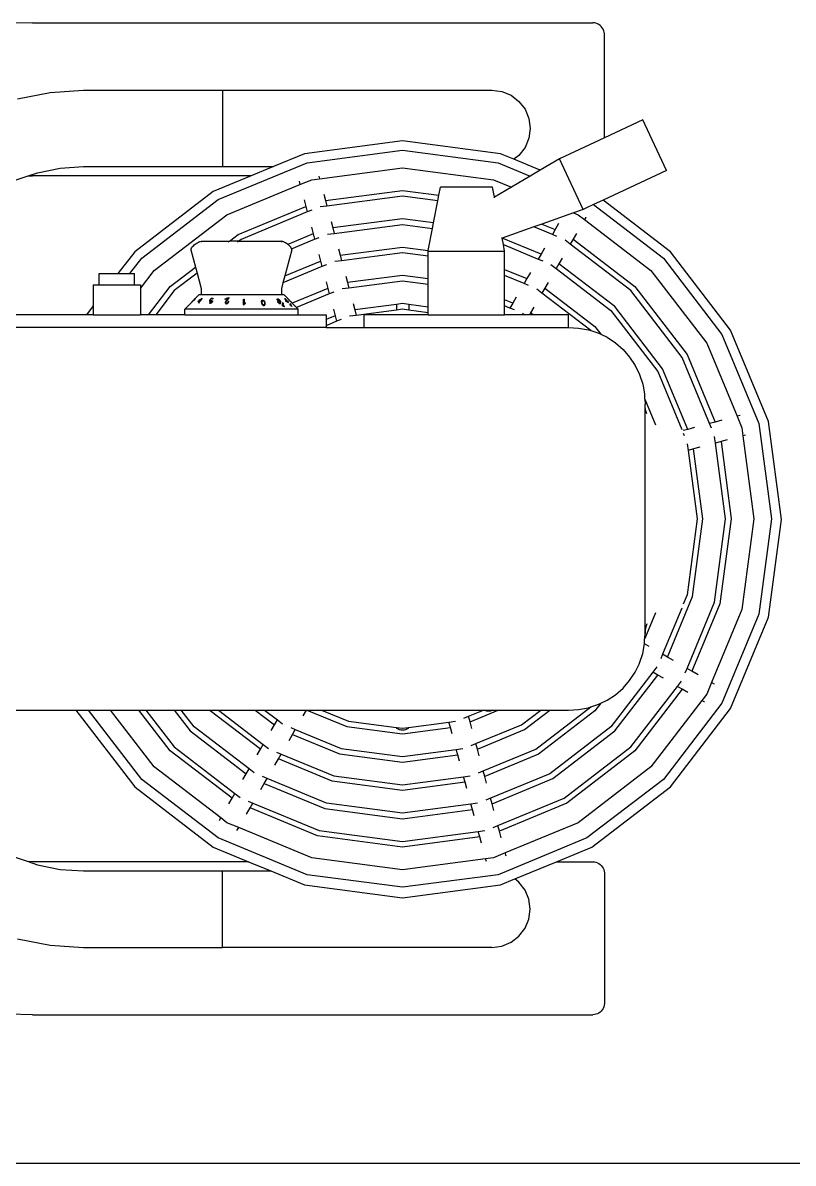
# Model space of a CAD drawing. Header units: millimetres. Extents: x -9564 to 18143, y -28921 to 24346.
# Drawn here: x 12841 to 13323, y 8859 to 9573 of the extents above; entities that cross this region are included whole.
import ezdxf

# ---------------------------------------------------------------- set-up
doc = ezdxf.new("R2010")
doc.units = ezdxf.units.MM
doc.header["$LTSCALE"] = 100
doc.layers.add('Maquinas', color=200, linetype='Continuous')

msp = doc.modelspace()

# ---------------------------------------------------------------- linework, layer by layer
msp.add_line((12514.81, 8858.63), (13330.81, 8858.63))
at = {"layer": 'Maquinas'}
for p, q in [((12847.53, 9572.65), (12832.73, 9572.36)), ((12847.53, 9572.65), (13090.78, 9572.65)), ((12912.66, 9572.65), (12912.66, 9572.58)), ((13090.78, 9572.58), (13090.78, 9572.65)), ((13090.78, 9572.65), (13198.11, 9572.65)), ((13199.07, 9572.58), (13198.11, 9572.65)), ((13200.01, 9572.37), (13199.07, 9572.58)), ((13200.92, 9572.04), (13200.01, 9572.37)), ((13201.78, 9571.58), (13200.92, 9572.04)), ((13202.57, 9571), (13201.78, 9571.58)), ((13203.29, 9570.31), (13202.57, 9571)), ((13203.92, 9569.52), (13203.29, 9570.31)), ((13204.46, 9568.65), (13203.92, 9569.52)), ((13204.88, 9567.72), (13204.46, 9568.65)), ((13205.19, 9566.73), (13204.88, 9567.72)), ((13205.37, 9565.7), (13205.19, 9566.73)), ((13205.44, 9564.66), (13205.37, 9565.7)), ((13205.44, 9500.63), (13205.44, 9564.66)), ((12838.14, 9525.04), (12858.62, 9529.11)), ((12858.62, 9529.11), (12879.46, 9530.48)), ((12879.46, 9530.48), (12966.3, 9530.48)), ((12966.3, 9530.48), (13134.91, 9530.48)), ((12966.3, 9530.48), (12966.3, 9482.58)), ((13134.91, 9530.48), (13141.11, 9529.66)), ((13141.11, 9529.66), (13146.88, 9527.27)), ((13146.88, 9527.27), (13151.84, 9523.47)), ((13151.84, 9523.47), (13155.65, 9518.51)), ((13155.65, 9518.51), (13158.04, 9512.73)), ((13158.04, 9512.73), (13158.86, 9506.53)), ((13229.44, 9511.82), (13205.44, 9500.63)), ((13244.21, 9480.13), (13229.44, 9511.82)), ((13158.86, 9506.53), (13158.04, 9500.33)), ((13079.03, 9498.73), (13017.7, 9490.66)), ((13140.36, 9490.66), (13079.03, 9498.73)), ((13158.04, 9500.33), (13155.65, 9494.56)), ((13205.44, 9500.63), (13177.24, 9487.48)), ((13017.7, 9490.66), (12998.2, 9482.58)), ((13019.31, 9484.99), (13079.03, 9492.85)), ((13079.03, 9492.85), (13138.75, 9484.99)), ((13148.72, 9487.2), (13140.36, 9490.66)), ((13151.84, 9489.6), (13148.72, 9487.2)), ((13155.65, 9494.56), (13151.84, 9489.6)), ((12864.87, 9481.63), (12879.46, 9482.58)), ((12879.46, 9482.58), (12966.3, 9482.58)), ((12963.66, 9461.94), (13019.31, 9484.99)), ((12966.3, 9482.58), (12998.2, 9482.58)), ((12998.2, 9482.58), (12984.37, 9476.85)), ((13138.75, 9484.99), (13158.89, 9476.65)), ((13165.2, 9480.37), (13148.72, 9487.2)), ((13177.24, 9487.48), (13165.2, 9480.37)), ((13192.02, 9455.79), (13177.24, 9487.48)), ((12836.69, 9474.08), (12844.71, 9476.8)), ((12844.71, 9476.8), (12850.53, 9478.78)), ((12844.71, 9476.8), (12847.53, 9476.85)), ((12984.37, 9476.85), (12847.53, 9476.85)), ((12850.53, 9478.78), (12864.87, 9481.63)), ((12912.66, 9476.92), (12912.66, 9476.85)), ((12984.37, 9476.85), (12960.54, 9466.98)), ((13022.15, 9474.38), (13027.06, 9475.02)), ((13026.61, 9476.71), (13027.06, 9475.02)), ((13027.06, 9475.02), (13079.03, 9481.86)), ((13079.03, 9481.86), (13135.91, 9474.38)), ((13158.89, 9476.65), (13147.15, 9469.72)), ((13165.2, 9480.37), (13158.89, 9476.65)), ((13244.21, 9480.13), (13204.51, 9461.62)), ((12969.15, 9452.42), (13014.83, 9471.34)), ((13014.28, 9473.39), (13014.83, 9471.34)), ((13014.83, 9471.34), (13022.15, 9474.38)), ((13101.71, 9464.7), (13102.66, 9469.67)), ((13135.23, 9469.67), (13102.66, 9469.67)), ((13136.43, 9463.39), (13135.23, 9469.67)), ((13135.91, 9474.38), (13147.15, 9469.72)), ((13147.15, 9469.72), (13136.43, 9463.39)), ((12960.54, 9466.98), (12911.47, 9429.33)), ((12915.87, 9425.27), (12963.66, 9461.94)), ((13017.36, 9461.88), (13018.5, 9457.65)), ((13029.68, 9465.27), (13030.73, 9461.33)), ((13030.73, 9461.33), (13079.03, 9467.69)), ((13030.73, 9461.33), (13031.65, 9457.9)), ((13079.03, 9464.14), (13031.65, 9457.9)), ((13079.03, 9467.69), (13101.71, 9464.7)), ((13101.04, 9461.24), (13079.03, 9464.14)), ((13098.39, 9447.42), (13101.04, 9461.24)), ((13101.04, 9461.24), (13101.71, 9464.7)), ((13136.5, 9463.05), (13136.43, 9463.39)), ((13204.51, 9461.62), (13198.48, 9458.8)), ((13246.59, 9429.33), (13204.51, 9461.62)), ((12976.24, 9440.14), (13018.5, 9457.65)), ((13019.41, 9454.22), (12978.01, 9437.07)), ((13018.5, 9457.65), (13019.41, 9454.22)), ((13022.27, 9455.41), (13019.41, 9454.22)), ((13031.65, 9457.9), (13027.53, 9457.36)), ((13185.95, 9453.65), (13166.12, 9446.64)), ((13192.02, 9455.79), (13185.95, 9453.65)), ((13185.95, 9453.65), (13188.91, 9452.42)), ((13194.11, 9456.77), (13192.02, 9455.79)), ((13198.48, 9458.8), (13194.11, 9456.77)), ((13198.48, 9458.8), (13242.19, 9425.27)), ((12923.64, 9417.5), (12969.15, 9452.42)), ((13034.26, 9448.15), (13035.32, 9444.21)), ((13079.03, 9449.96), (13035.32, 9444.21)), ((13036.24, 9440.79), (13079.03, 9446.42)), ((13098.39, 9447.42), (13079.03, 9449.96)), ((13079.03, 9446.42), (13097.72, 9443.96)), ((13097.72, 9443.96), (13098.39, 9447.42)), ((13166.12, 9446.64), (13161.17, 9444.89)), ((13166.12, 9446.64), (13174.49, 9443.18)), ((13176.68, 9446.98), (13174.49, 9443.18)), ((13188.91, 9452.42), (13192.83, 9449.41)), ((13193.66, 9450.8), (13192.83, 9449.41)), ((13192.83, 9449.41), (13234.42, 9417.5)), ((13193.66, 9450.8), (13193.71, 9450.92)), ((12970.8, 9435.97), (12976.24, 9440.14)), ((13023.08, 9440.53), (13007.17, 9433.94)), ((13021.95, 9444.77), (13023.08, 9440.53)), ((13023.08, 9440.53), (13024, 9437.1)), ((13032.12, 9440.24), (13036.24, 9440.79)), ((13035.32, 9444.21), (13036.24, 9440.79)), ((13095.07, 9430.13), (13097.72, 9443.96)), ((13161.17, 9444.89), (13141.34, 9437.89)), ((13172.72, 9440.11), (13161.17, 9444.89)), ((13174.49, 9443.18), (13172.72, 9440.11)), ((13175.58, 9438.93), (13172.72, 9440.11)), ((13187.79, 9440.66), (13185.75, 9437.13)), ((12947.26, 9432.08), (12947.66, 9432.59)), ((12947.66, 9432.59), (12948.13, 9433.09)), ((12948.13, 9433.09), (12948.66, 9433.57)), ((12948.66, 9433.57), (12949.25, 9434.03)), ((12949.25, 9434.03), (12949.91, 9434.46)), ((12949.91, 9434.46), (12950.63, 9434.88)), ((12950.63, 9434.88), (12951.39, 9435.27)), ((12951.39, 9435.27), (12952.22, 9435.64)), ((12952.22, 9435.64), (12953.08, 9435.97)), ((12953.08, 9435.97), (12970.8, 9435.97)), ((12953.08, 9435.64), (12953.08, 9435.27)), ((12969.89, 9435.27), (12970.37, 9435.64)), ((12976.58, 9435.97), (12970.8, 9435.97)), ((12976.14, 9435.64), (12975.66, 9435.27)), ((12978.01, 9437.07), (12976.58, 9435.97)), ((12976.58, 9435.97), (13003.22, 9435.97)), ((13004.09, 9435.64), (13003.22, 9435.97)), ((13003.22, 9435.64), (13003.22, 9435.27)), ((13004.91, 9435.27), (13004.09, 9435.64)), ((13005.68, 9434.88), (13004.91, 9435.27)), ((13006.39, 9434.46), (13005.68, 9434.88)), ((13007.05, 9434.03), (13006.39, 9434.46)), ((13007.17, 9433.94), (13007.05, 9434.03)), ((13007.64, 9433.57), (13007.17, 9433.94)), ((13008.18, 9433.09), (13007.64, 9433.57)), ((13008.64, 9432.59), (13008.18, 9433.09)), ((13009.04, 9432.08), (13008.64, 9432.59)), ((13009.57, 9431.13), (13024, 9437.1)), ((13024, 9437.1), (13026.86, 9438.29)), ((13039.91, 9427.09), (13079.03, 9432.24)), ((13079.03, 9432.24), (13095.07, 9430.13)), ((13141.34, 9437.89), (13141.27, 9438.22)), ((13165.63, 9427.83), (13141.34, 9437.89)), ((13142.12, 9433.77), (13141.34, 9437.89)), ((13142.12, 9433.77), (13163.86, 9424.76)), ((13142.89, 9429.75), (13142.12, 9433.77)), ((13183.97, 9434.06), (13180.68, 9436.59)), ((13185.75, 9437.13), (13183.97, 9434.06)), ((13221.89, 9404.97), (13183.97, 9434.06)), ((13185.75, 9437.13), (13224.39, 9407.47)), ((12911.47, 9429.33), (12900.93, 9415.6)), ((12908.45, 9415.6), (12915.87, 9425.27)), ((12946.49, 9430.48), (12946.68, 9431.02)), ((12946.49, 9430.48), (12949.46, 9419.6)), ((12946.68, 9431.02), (12946.93, 9431.56)), ((12946.93, 9431.56), (12947.26, 9432.08)), ((13009.81, 9430.48), (13005.36, 9414.17)), ((13009.37, 9431.56), (13009.04, 9432.08)), ((13009.57, 9431.13), (13009.37, 9431.56)), ((13009.63, 9431.02), (13009.57, 9431.13)), ((13009.81, 9430.48), (13009.63, 9431.02)), ((13026.53, 9427.65), (13027.67, 9423.41)), ((13038.85, 9431.03), (13039.91, 9427.09)), ((13039.91, 9427.09), (13040.82, 9423.67)), ((13079.03, 9428.7), (13040.82, 9423.67)), ((13095, 9426.6), (13079.03, 9428.7)), ((13095, 9429.75), (13095.07, 9430.13)), ((13095, 9426.6), (13095, 9429.75)), ((13095, 9429.75), (13142.89, 9429.75)), ((13095, 9412.42), (13095, 9426.6)), ((13142.89, 9418.23), (13142.89, 9429.75)), ((13165.63, 9427.83), (13163.86, 9424.76)), ((13167.82, 9431.63), (13165.63, 9427.83)), ((13178.93, 9425.32), (13176.88, 9421.78)), ((13242.19, 9425.27), (13278.86, 9377.48)), ((13284.25, 9380.25), (13246.59, 9429.33)), ((12933.67, 9407.47), (12949.46, 9419.6)), ((12949.46, 9419.6), (12950.46, 9415.93)), ((13028.59, 9419.99), (13004.19, 9409.88)), ((13005.36, 9414.17), (13027.67, 9423.41)), ((13027.67, 9423.41), (13028.59, 9419.99)), ((13031.45, 9421.17), (13028.59, 9419.99)), ((13040.82, 9423.67), (13036.71, 9423.13)), ((13142.89, 9418.23), (13156.77, 9412.48)), ((13142.89, 9414.43), (13142.89, 9418.23)), ((13163.86, 9424.76), (13166.72, 9423.58)), ((13171.82, 9421.24), (13175.11, 9418.71)), ((13176.88, 9421.78), (13175.11, 9418.71)), ((13175.11, 9418.71), (13209.36, 9392.44)), ((13211.86, 9394.94), (13176.88, 9421.78)), ((12889.17, 9408.58), (12889.17, 9415.6)), ((12889.17, 9415.6), (12900.93, 9415.6)), ((12900.93, 9415.6), (12908.45, 9415.6)), ((12908.45, 9415.6), (12911.39, 9415.6)), ((12911.39, 9408.58), (12911.39, 9415.6)), ((12915.1, 9406.36), (12923.64, 9417.5)), ((12950.46, 9415.93), (12936.17, 9404.97)), ((12950.46, 9415.93), (12953.08, 9406.34)), ((13005.36, 9414.17), (13004.19, 9409.88)), ((13043.44, 9413.91), (13044.49, 9409.97)), ((13079.03, 9414.52), (13044.49, 9409.97)), ((13079.03, 9410.98), (13045.41, 9406.55)), ((13095, 9412.42), (13079.03, 9414.52)), ((13095, 9408.87), (13079.03, 9410.98)), ((13095, 9408.87), (13095, 9412.42)), ((13155, 9409.41), (13142.89, 9414.43)), ((13142.89, 9399.21), (13142.89, 9414.43)), ((13156.77, 9412.48), (13155, 9409.41)), ((13158.96, 9416.28), (13156.77, 9412.48)), ((13234.42, 9417.5), (13269.34, 9371.99)), ((12885.46, 9408.58), (12885.46, 9395.44)), ((12885.46, 9408.58), (12889.17, 9408.58)), ((12889.17, 9408.58), (12911.39, 9408.58)), ((12911.39, 9408.58), (12915.1, 9408.58)), ((12915.1, 9408.58), (12915.1, 9406.36)), ((12915.1, 9406.36), (12915.1, 9389.84)), ((12920.13, 9389.84), (12933.67, 9407.47)), ((12936.17, 9404.97), (12924.56, 9389.84)), ((12953.08, 9406.34), (12953.08, 9402.24)), ((13004.19, 9409.88), (13003.22, 9406.34)), ((13003.22, 9406.34), (13003.22, 9402.24)), ((13032.26, 9406.29), (13009.95, 9397.05)), ((13031.12, 9410.53), (13032.26, 9406.29)), ((13032.26, 9406.29), (13033.17, 9402.87)), ((13036.03, 9404.05), (13033.17, 9402.87)), ((13045.41, 9406.55), (13041.3, 9406.01)), ((13044.49, 9409.97), (13045.41, 9406.55)), ((13095, 9394.7), (13095, 9408.87)), ((13157.86, 9408.23), (13155, 9409.41)), ((13166.25, 9403.37), (13162.96, 9405.89)), ((13168.02, 9406.43), (13166.25, 9403.37)), ((13170.06, 9409.97), (13168.02, 9406.43)), ((13168.02, 9406.43), (13199.33, 9382.41)), ((13253.99, 9363.13), (13221.89, 9404.97)), ((13224.39, 9407.47), (13257.06, 9364.9)), ((12951.62, 9402.24), (12942.81, 9393.38)), ((12947.1, 9397.7), (12947.06, 9397.66)), ((12947.07, 9397.65), (12947.13, 9397.71)), ((12947.2, 9397.79), (12947.12, 9397.71)), ((12947.13, 9397.71), (12947.22, 9397.81)), ((12947.32, 9397.9), (12947.2, 9397.79)), ((12948.94, 9399.46), (12947.21, 9397.72)), ((12947.21, 9397.75), (12948.6, 9399.15)), ((12947.22, 9397.81), (12947.36, 9397.94)), ((12947.51, 9398.08), (12947.32, 9397.9)), ((12947.36, 9397.94), (12947.53, 9398.11)), ((12947.72, 9398.29), (12947.51, 9398.08)), ((12947.51, 9398.11), (12947.55, 9398.16)), ((12947.55, 9398.14), (12947.51, 9398.11)), ((12947.53, 9398.11), (12947.71, 9398.29)), ((12947.55, 9398.16), (12947.62, 9398.22)), ((12947.62, 9398.2), (12947.55, 9398.14)), ((12947.62, 9398.22), (12947.72, 9398.31)), ((12947.71, 9398.29), (12947.62, 9398.2)), ((12947.71, 9398.29), (12947.91, 9398.49)), ((12947.82, 9398.4), (12947.71, 9398.29)), ((12947.96, 9398.53), (12947.72, 9398.29)), ((12947.72, 9398.31), (12947.83, 9398.41)), ((12947.94, 9398.53), (12947.82, 9398.4)), ((12947.83, 9398.41), (12947.95, 9398.54)), ((12947.91, 9398.49), (12948.13, 9398.71)), ((12948.09, 9398.67), (12947.94, 9398.53)), ((12947.95, 9398.54), (12948.09, 9398.67)), ((12947.96, 9398.53), (12948.47, 9399.03)), ((12948.48, 9399.06), (12948.09, 9398.67)), ((12948.09, 9398.67), (12948.44, 9399.03)), ((12948.47, 9399.05), (12948.13, 9398.71)), ((12948.44, 9399.03), (12948.62, 9399.21)), ((12948.79, 9399.38), (12948.47, 9399.05)), ((12948.47, 9399.03), (12948.67, 9399.24)), ((12948.68, 9399.27), (12948.48, 9399.06)), ((12948.6, 9399.15), (12948.68, 9399.25)), ((12948.62, 9399.21), (12948.77, 9399.36)), ((12948.67, 9399.24), (12948.85, 9399.43)), ((12948.83, 9399.43), (12948.68, 9399.27)), ((12948.68, 9399.25), (12948.79, 9399.38)), ((12948.77, 9399.36), (12948.88, 9399.48)), ((12948.86, 9399.47), (12948.83, 9399.43)), ((12948.85, 9399.43), (12949.01, 9399.6)), ((12948.91, 9399.51), (12948.86, 9399.47)), ((12948.88, 9399.48), (12949.28, 9399.88)), ((12949.36, 9399.97), (12948.91, 9399.51)), ((12949.1, 9399.68), (12948.94, 9399.46)), ((12949.01, 9399.6), (12949.15, 9399.74)), ((12949.28, 9399.88), (12949.1, 9399.68)), ((12949.15, 9399.74), (12949.25, 9399.85)), ((12949.25, 9399.85), (12949.32, 9399.93)), ((12951.34, 9398.4), (12951.01, 9398.1)), ((12951.01, 9397.91), (12951.48, 9398.33)), ((12951.01, 9398.1), (12951.01, 9398.02)), ((12951.01, 9398.02), (12951.01, 9397.91)), ((12951.48, 9398.52), (12951.34, 9398.4)), ((12951.48, 9398.89), (12951.91, 9399.28)), ((12951.48, 9398.89), (12951.48, 9398.56)), ((12951.48, 9398.33), (12951.48, 9397.45)), ((12951.48, 9397.17), (12951.83, 9397.47)), ((12951.48, 9397.45), (12951.48, 9397.17)), ((12953.08, 9402.24), (12951.62, 9402.24)), ((12951.83, 9397.47), (12952.71, 9398.89)), ((12951.91, 9398.89), (12953.42, 9400.22)), ((12953, 9399.65), (12951.91, 9398.7)), ((12951.91, 9399.28), (12951.91, 9399.05)), ((12951.91, 9398.89), (12951.91, 9399.05)), ((12951.91, 9397.95), (12951.91, 9398.7)), ((12951.99, 9398.05), (12951.91, 9397.91)), ((12951.99, 9398.05), (12953, 9399.65)), ((12953.42, 9400.02), (12952.71, 9398.89)), ((13003.22, 9402.24), (12953.08, 9402.24)), ((12953.42, 9400.22), (12953.42, 9400.02)), ((12958.17, 9398.59), (12958.15, 9398.42)), ((12958.15, 9398.42), (12958.19, 9398.22)), ((12958.23, 9398.79), (12958.17, 9398.59)), ((12958.19, 9398.22), (12958.31, 9398.12)), ((12958.34, 9398.99), (12958.23, 9398.79)), ((12958.32, 9398.11), (12958.52, 9398.09)), ((12958.35, 9397.51), (12958.32, 9397.32)), ((12958.32, 9397.32), (12958.35, 9397.16)), ((12958.48, 9399.22), (12958.34, 9398.99)), ((12958.44, 9397.72), (12958.35, 9397.51)), ((12958.35, 9397.16), (12958.45, 9397.05)), ((12958.59, 9397.95), (12958.44, 9397.72)), ((12958.45, 9397.05), (12958.6, 9397)), ((12958.48, 9399.22), (12958.86, 9399.65)), ((12958.52, 9398.09), (12958.8, 9398.18)), ((12958.8, 9398.18), (12958.59, 9397.95)), ((12958.6, 9398.73), (12958.61, 9398.85)), ((12958.63, 9398.63), (12958.6, 9398.73)), ((12958.6, 9397), (12958.81, 9397.02)), ((12958.61, 9398.85), (12958.65, 9398.98)), ((12958.65, 9398.56), (12958.63, 9398.63)), ((12958.65, 9398.98), (12958.92, 9399.4)), ((12958.71, 9398.51), (12958.65, 9398.56)), ((12958.79, 9398.48), (12958.71, 9398.51)), ((12958.76, 9397.59), (12958.77, 9397.71)), ((12958.8, 9397.45), (12958.76, 9397.59)), ((12958.77, 9397.71), (12958.81, 9397.83)), ((12958.9, 9398.48), (12958.79, 9398.48)), ((12958.92, 9397.39), (12958.8, 9397.45)), ((12958.81, 9397.83), (12958.88, 9397.95)), ((12958.81, 9397.02), (12959.06, 9397.11)), ((12958.86, 9399.65), (12959.08, 9399.84)), ((12958.88, 9397.95), (12958.98, 9398.08)), ((12959.01, 9398.5), (12958.9, 9398.48)), ((12959.04, 9399.53), (12958.92, 9399.4)), ((12959.1, 9397.41), (12958.92, 9397.39)), ((12958.98, 9398.08), (12959.21, 9398.31)), ((12959.28, 9398.64), (12959.01, 9398.5)), ((12959.17, 9399.65), (12959.04, 9399.53)), ((12959.06, 9397.11), (12959.27, 9397.22)), ((12959.08, 9399.84), (12959.32, 9400.02)), ((12959.33, 9397.52), (12959.1, 9397.41)), ((12959.32, 9399.76), (12959.17, 9399.65)), ((12959.21, 9398.31), (12959.47, 9398.5)), ((12959.27, 9397.22), (12959.34, 9397.25)), ((12959.59, 9398.86), (12959.28, 9398.64)), ((12959.32, 9400.02), (12959.54, 9400.16)), ((12959.38, 9399.79), (12959.32, 9399.76)), ((12959.56, 9397.7), (12959.33, 9397.52)), ((12959.34, 9397.25), (12959.54, 9397.38)), ((12959.55, 9399.88), (12959.38, 9399.79)), ((12959.47, 9398.5), (12959.54, 9398.54)), ((12959.54, 9400.16), (12959.65, 9400.21)), ((12959.54, 9398.54), (12959.59, 9398.86)), ((12959.54, 9397.38), (12959.72, 9397.52)), ((12959.75, 9399.91), (12959.55, 9399.88)), ((12959.75, 9397.9), (12959.56, 9397.7)), ((12959.65, 9400.21), (12959.74, 9400.25)), ((12959.72, 9397.52), (12959.88, 9397.67)), ((12959.74, 9400.25), (12959.92, 9400.3)), ((12959.9, 9399.84), (12959.75, 9399.91)), ((12959.88, 9398.15), (12959.75, 9397.9)), ((12959.93, 9398.33), (12959.88, 9398.15)), ((12959.88, 9397.67), (12960.03, 9397.85)), ((12960, 9399.65), (12959.9, 9399.84)), ((12959.92, 9400.3), (12960.08, 9400.31)), ((12959.96, 9398.41), (12959.93, 9398.33)), ((12960.43, 9399.97), (12960, 9399.65)), ((12960.39, 9398.6), (12960, 9398.43)), ((12960.03, 9397.85), (12960.16, 9398.03)), ((12960.08, 9400.31), (12960.22, 9400.28)), ((12960.16, 9398.03), (12960.26, 9398.21)), ((12960.22, 9400.28), (12960.32, 9400.21)), ((12960.26, 9398.21), (12960.34, 9398.4)), ((12960.32, 9400.21), (12960.39, 9400.11)), ((12960.34, 9398.4), (12960.39, 9398.6)), ((12960.39, 9400.11), (12960.43, 9399.97)), ((12968.05, 9399.82), (12968.96, 9400.14)), ((12968.05, 9399.43), (12968.05, 9399.82)), ((12968.82, 9399.71), (12968.05, 9399.43)), ((12968.08, 9397.64), (12968.05, 9397.44)), ((12968.05, 9397.44), (12968.06, 9397.35)), ((12968.06, 9397.35), (12968.07, 9397.26)), ((12968.07, 9397.26), (12968.13, 9397.1)), ((12968.14, 9397.86), (12968.08, 9397.64)), ((12968.13, 9397.1), (12968.22, 9396.97)), ((12968.25, 9398.09), (12968.14, 9397.86)), ((12968.22, 9396.97), (12968.35, 9396.87)), ((12968.35, 9398.24), (12968.25, 9398.09)), ((12968.42, 9398.36), (12968.35, 9398.24)), ((12968.35, 9396.87), (12968.51, 9396.8)), ((12968.69, 9398.69), (12968.42, 9398.36)), ((12968.49, 9397.56), (12968.54, 9397.82)), ((12968.54, 9397.35), (12968.49, 9397.56)), ((12968.51, 9396.8), (12968.69, 9396.77)), ((12968.54, 9397.82), (12968.69, 9398.12)), ((12968.68, 9397.2), (12968.54, 9397.35)), ((12968.89, 9397.14), (12968.68, 9397.2)), ((12969.08, 9399.14), (12968.69, 9398.69)), ((12968.69, 9398.12), (12968.99, 9398.51)), ((12968.69, 9396.77), (12968.9, 9396.78)), ((12969.76, 9399.98), (12968.82, 9399.71)), ((12969.15, 9397.18), (12968.89, 9397.14)), ((12968.9, 9396.78), (12969.14, 9396.83)), ((12968.96, 9400.14), (12970.35, 9400.56)), ((12968.99, 9398.51), (12970.02, 9399.73)), ((12969.08, 9399.14), (12969.58, 9399.71)), ((12969.14, 9396.83), (12969.38, 9396.92)), ((12969.43, 9397.3), (12969.15, 9397.18)), ((12969.38, 9396.92), (12969.59, 9397.03)), ((12969.54, 9397.39), (12969.43, 9397.3)), ((12969.64, 9397.5), (12969.54, 9397.39)), ((12969.58, 9399.71), (12969.76, 9399.98)), ((12969.59, 9397.03), (12969.77, 9397.16)), ((12969.73, 9397.62), (12969.64, 9397.5)), ((12969.78, 9397.75), (12969.73, 9397.62)), ((12969.77, 9397.16), (12969.93, 9397.31)), ((12969.83, 9398.05), (12969.78, 9397.75)), ((12970.15, 9398.11), (12969.83, 9398.05)), ((12969.95, 9397.34), (12970.06, 9397.49)), ((12970.19, 9400), (12970.02, 9399.73)), ((12970.06, 9397.49), (12970.16, 9397.68)), ((12970.27, 9398.13), (12970.15, 9398.11)), ((12970.16, 9397.68), (12970.23, 9397.89)), ((12970.3, 9400.26), (12970.19, 9400)), ((12970.23, 9397.89), (12970.27, 9398.13)), ((12970.34, 9400.41), (12970.3, 9400.26)), ((12970.35, 9400.56), (12970.34, 9400.41)), ((12979.41, 9396.04), (12979.41, 9399.56)), ((12979.41, 9399.56), (12979.64, 9399.56)), ((12979.64, 9399.56), (12979.84, 9399.54)), ((12979.84, 9399.54), (12979.84, 9396.81)), ((12980.02, 9396.94), (12979.84, 9396.81)), ((12979.84, 9396.26), (12980.07, 9396.48)), ((12980.24, 9397.07), (12980.02, 9396.94)), ((12980.07, 9396.48), (12980.36, 9396.68)), ((12980.69, 9397.26), (12980.24, 9397.07)), ((12980.36, 9396.68), (12980.69, 9396.84)), ((12980.69, 9396.84), (12980.69, 9397.26)), ((12990.75, 9397.82), (12990.8, 9398.39)), ((12990.75, 9397.82), (12990.77, 9397.38)), ((12990.77, 9397.38), (12990.83, 9397.03)), ((12990.8, 9398.39), (12990.87, 9398.68)), ((12990.83, 9397.03), (12990.92, 9396.73)), ((12990.87, 9398.68), (12991.03, 9398.91)), ((12990.92, 9396.73), (12991.04, 9396.46)), ((12991.03, 9398.91), (12991.25, 9399.04)), ((12991.04, 9396.46), (12991.21, 9396.21)), ((12991.19, 9397.65), (12991.2, 9398)), ((12991.2, 9397.42), (12991.19, 9397.65)), ((12991.3, 9398.47), (12991.2, 9398)), ((12991.2, 9397.28), (12991.2, 9397.42)), ((12991.24, 9396.97), (12991.2, 9397.28)), ((12991.3, 9396.71), (12991.24, 9396.97)), ((12991.25, 9399.04), (12991.38, 9399.06)), ((12991.39, 9398.59), (12991.3, 9398.47)), ((12991.39, 9396.51), (12991.3, 9396.71)), ((12991.38, 9399.06), (12991.54, 9399.05)), ((12991.5, 9398.66), (12991.39, 9398.59)), ((12991.5, 9396.36), (12991.39, 9396.51)), ((12991.61, 9398.68), (12991.5, 9398.66)), ((12991.54, 9399.05), (12991.7, 9399.01)), ((12991.74, 9398.67), (12991.61, 9398.68)), ((12991.7, 9399.01), (12991.88, 9398.95)), ((12991.88, 9398.63), (12991.74, 9398.67)), ((12991.88, 9398.95), (12992.12, 9398.82)), ((12992.03, 9398.55), (12991.88, 9398.63)), ((12992.16, 9398.44), (12992.03, 9398.55)), ((12992.12, 9398.82), (12992.33, 9398.66)), ((12992.27, 9398.31), (12992.16, 9398.44)), ((12992.47, 9397.95), (12992.27, 9398.31)), ((12992.33, 9398.66), (12992.44, 9398.56)), ((12992.44, 9398.56), (12992.52, 9398.48)), ((12992.47, 9397.95), (12992.53, 9397.7)), ((12992.52, 9398.48), (12992.68, 9398.26)), ((12992.53, 9397.7), (12992.57, 9397.39)), ((12992.57, 9396.68), (12992.53, 9396.4)), ((12992.57, 9397.39), (12992.58, 9397.03)), ((12992.58, 9397.03), (12992.57, 9396.68)), ((12992.68, 9398.26), (12992.83, 9397.97)), ((12992.93, 9397.63), (12992.83, 9397.97)), ((12992.97, 9397.41), (12992.93, 9397.63)), ((12993, 9397.26), (12992.97, 9397.41)), ((12992.99, 9396.35), (12993.02, 9396.84)), ((12993.02, 9396.84), (12993, 9397.26)), ((13000.55, 9399.54), (13000.57, 9399.67)), ((13000.57, 9399.37), (13000.55, 9399.54)), ((13000.57, 9399.67), (13000.62, 9399.76)), ((13000.63, 9399.18), (13000.57, 9399.37)), ((13000.62, 9399.76), (13000.71, 9399.82)), ((13000.87, 9398.76), (13000.63, 9399.18)), ((13000.71, 9399.82), (13000.83, 9399.84)), ((13002.11, 9397.13), (13000.72, 9398.17)), ((13000.72, 9398.17), (13000.72, 9397.89)), ((13000.72, 9397.89), (13002.45, 9396.6)), ((13000.83, 9399.84), (13001.01, 9399.81)), ((13000.87, 9398.76), (13001.03, 9398.54)), ((13001.01, 9399.81), (13001.23, 9399.73)), ((13001.02, 9399.31), (13001.01, 9399.21)), ((13001.01, 9399.21), (13001.02, 9399.09)), ((13001.06, 9399.38), (13001.02, 9399.31)), ((13001.02, 9399.09), (13001.12, 9398.83)), ((13001.03, 9398.54), (13001.22, 9398.34)), ((13001.13, 9399.42), (13001.06, 9399.38)), ((13001.21, 9398.68), (13001.12, 9398.83)), ((13001.22, 9399.43), (13001.13, 9399.42)), ((13001.32, 9398.54), (13001.21, 9398.68)), ((13001.33, 9399.4), (13001.22, 9399.43)), ((13001.22, 9398.34), (13001.42, 9398.15)), ((13001.23, 9399.73), (13001.47, 9399.58)), ((13001.45, 9398.4), (13001.32, 9398.54)), ((13001.46, 9399.35), (13001.33, 9399.4)), ((13001.42, 9398.15), (13001.64, 9397.97)), ((13001.59, 9398.26), (13001.45, 9398.4)), ((13001.6, 9399.27), (13001.46, 9399.35)), ((13001.47, 9399.58), (13001.74, 9399.38)), ((13001.75, 9398.13), (13001.59, 9398.26)), ((13001.74, 9399.16), (13001.6, 9399.27)), ((13001.64, 9397.97), (13001.81, 9397.85)), ((13001.74, 9399.38), (13001.97, 9399.2)), ((13001.98, 9398.95), (13001.74, 9399.16)), ((13001.95, 9397.99), (13001.75, 9398.13)), ((13001.81, 9397.85), (13001.85, 9397.83)), ((13001.85, 9397.83), (13001.97, 9397.75)), ((13002.12, 9397.89), (13001.95, 9397.99)), ((13001.97, 9397.75), (13002.3, 9397.6)), ((13002.18, 9398.72), (13001.98, 9398.95)), ((13002, 9399.17), (13002.36, 9398.8)), ((13002.2, 9397.37), (13002.11, 9397.13)), ((13002.27, 9397.84), (13002.12, 9397.89)), ((13002.18, 9398.72), (13002.33, 9398.47)), ((13002.3, 9397.6), (13002.2, 9397.37)), ((13002.39, 9397.84), (13002.27, 9397.84)), ((13002.33, 9398.47), (13002.41, 9398.22)), ((13002.52, 9398.6), (13002.36, 9398.8)), ((13002.79, 9397.49), (13002.39, 9397.84)), ((13002.41, 9398.22), (13002.86, 9397.89)), ((13002.45, 9396.6), (13002.55, 9396.9)), ((13002.65, 9398.41), (13002.52, 9398.6)), ((13002.55, 9396.9), (13002.79, 9397.49)), ((13002.76, 9398.23), (13002.65, 9398.41)), ((13002.83, 9398.06), (13002.77, 9398.21)), ((13002.86, 9397.89), (13002.83, 9398.06)), ((13004.88, 9402.24), (13003.22, 9402.24)), ((13004.39, 9397.18), (13003.96, 9397.53)), ((13003.96, 9397.53), (13003.96, 9396.7)), ((13003.96, 9395.41), (13003.96, 9396.7)), ((13004.39, 9397.18), (13004.39, 9396.2)), ((13004.88, 9402.24), (13009.95, 9397.05)), ((13005.33, 9399.93), (13005.81, 9399.49)), ((13005.33, 9399.79), (13005.33, 9399.93)), ((13005.64, 9399.5), (13005.33, 9399.79)), ((13005.81, 9399.35), (13005.64, 9399.5)), ((13005.81, 9399.78), (13006.23, 9399.37)), ((13005.81, 9399.5), (13005.81, 9399.74)), ((13005.81, 9399.35), (13005.81, 9399.04)), ((13005.81, 9399.04), (13005.81, 9398.47)), ((13005.81, 9398.47), (13006.15, 9398.15)), ((13006.15, 9398.15), (13006.82, 9397.93)), ((13006.23, 9399.28), (13006.23, 9399.37)), ((13006.23, 9399.09), (13006.23, 9399.28)), ((13007.75, 9397.66), (13006.23, 9399.09)), ((13006.23, 9398.95), (13007.32, 9397.92)), ((13006.23, 9398.57), (13006.23, 9398.95)), ((13006.23, 9398.36), (13006.23, 9398.57)), ((13006.51, 9398.27), (13006.23, 9398.36)), ((13007.32, 9397.92), (13006.51, 9398.27)), ((13006.82, 9397.93), (13007.75, 9397.53)), ((13006.95, 9400.14), (13007, 9400.11)), ((13007.04, 9400.05), (13006.98, 9400.12)), ((13007, 9400.11), (13007.09, 9400.02)), ((13007.14, 9399.95), (13007.04, 9400.05)), ((13007.09, 9400.02), (13007.13, 9399.98)), ((13007.13, 9399.98), (13007.33, 9399.76)), ((13007.13, 9399.93), (13007.16, 9399.89)), ((13007.29, 9399.8), (13007.14, 9399.95)), ((13007.25, 9399.83), (13007.16, 9399.91)), ((13007.16, 9399.89), (13007.25, 9399.78)), ((13007.4, 9399.68), (13007.25, 9399.83)), ((13007.25, 9399.78), (13007.41, 9399.62)), ((13007.46, 9399.62), (13007.29, 9399.8)), ((13007.33, 9399.76), (13007.61, 9399.48)), ((13007.61, 9399.48), (13007.4, 9399.68)), ((13007.46, 9399.64), (13007.41, 9399.69)), ((13007.41, 9399.62), (13007.61, 9399.4)), ((13007.42, 9399.67), (13007.46, 9399.63)), ((13007.52, 9399.59), (13007.46, 9399.64)), ((13007.46, 9399.63), (13007.53, 9399.56)), ((13007.66, 9399.41), (13007.46, 9399.62)), ((13007.6, 9399.5), (13007.52, 9399.59)), ((13007.53, 9399.56), (13007.62, 9399.47)), ((13007.61, 9399.44), (13007.57, 9399.49)), ((13007.58, 9399.48), (13007.62, 9399.44)), ((13007.72, 9399.31), (13007.61, 9399.44)), ((13007.61, 9399.4), (13007.87, 9399.13)), ((13007.7, 9399.4), (13007.62, 9399.48)), ((13007.62, 9399.47), (13007.73, 9399.36)), ((13007.62, 9399.44), (13007.69, 9399.38)), ((13007.89, 9399.19), (13007.66, 9399.41)), ((13007.69, 9399.38), (13007.78, 9399.29)), ((13007.82, 9399.28), (13007.7, 9399.4)), ((13007.91, 9399.12), (13007.72, 9399.31)), ((13007.73, 9399.36), (13007.85, 9399.23)), ((13007.75, 9397.53), (13007.75, 9397.66)), ((13007.78, 9399.29), (13008.02, 9399.06)), ((13008.09, 9399), (13007.82, 9399.28)), ((13007.85, 9399.23), (13007.98, 9399.1)), ((13007.87, 9399.13), (13008.15, 9398.86)), ((13008.13, 9398.95), (13007.89, 9399.19)), ((13008.14, 9398.89), (13007.91, 9399.12)), ((13007.98, 9399.1), (13008.13, 9398.95)), ((13008.02, 9399.06), (13008.28, 9398.8)), ((13008.39, 9398.7), (13008.09, 9399)), ((13008.13, 9398.95), (13008.36, 9398.72)), ((13008.35, 9398.72), (13008.13, 9398.95)), ((13008.36, 9398.66), (13008.14, 9398.89)), ((13008.15, 9398.86), (13008.34, 9398.66)), ((13008.28, 9398.8), (13008.35, 9398.73)), ((13008.34, 9398.66), (13008.52, 9398.49)), ((13008.35, 9398.73), (13008.39, 9398.7)), ((13008.55, 9398.52), (13008.35, 9398.72)), ((13008.36, 9398.72), (13008.56, 9398.52)), ((13008.55, 9398.48), (13008.36, 9398.66)), ((13008.52, 9398.49), (13008.69, 9398.32)), ((13008.73, 9398.34), (13008.55, 9398.52)), ((13008.69, 9398.35), (13008.55, 9398.48)), ((13008.56, 9398.52), (13008.71, 9398.37)), ((13008.77, 9398.29), (13008.69, 9398.35)), ((13008.69, 9398.32), (13008.84, 9398.18)), ((13008.7, 9396.99), (13008.7, 9396.66)), ((13009.13, 9396.58), (13008.7, 9396.99)), ((13008.7, 9395.89), (13008.7, 9396.66)), ((13008.71, 9398.37), (13008.81, 9398.28)), ((13008.89, 9398.18), (13008.73, 9398.34)), ((13009.19, 9397.85), (13008.77, 9398.29)), ((13008.81, 9398.28), (13009.24, 9397.85)), ((13008.84, 9398.18), (13008.96, 9398.06)), ((13009.03, 9398.05), (13008.89, 9398.18)), ((13008.96, 9398.06), (13009.07, 9397.96)), ((13009.13, 9397.95), (13009.03, 9398.05)), ((13009.07, 9397.96), (13009.14, 9397.89)), ((13009.2, 9397.88), (13009.13, 9397.95)), ((13009.13, 9396.21), (13009.13, 9396.58)), ((13009.14, 9397.89), (13009.19, 9397.85)), ((13009.24, 9397.85), (13009.2, 9397.88)), ((13009.95, 9397.05), (13012.69, 9394.38)), ((13010.33, 9396.75), (13010.33, 9396.66)), ((13010.76, 9396.3), (13010.33, 9396.73)), ((13010.33, 9396.66), (13010.61, 9396.39)), ((13033.17, 9402.87), (13012.69, 9394.38)), ((13048.02, 9396.8), (13049.08, 9392.86)), ((13079.03, 9396.8), (13075.14, 9396.29)), ((13082.89, 9396.29), (13079.03, 9396.8)), ((13147.91, 9397.14), (13142.89, 9399.21)), ((13142.89, 9395.41), (13142.89, 9399.21)), ((13147.91, 9397.14), (13146.13, 9394.07)), ((13150.1, 9400.94), (13147.91, 9397.14)), ((13196.81, 9379.92), (13166.25, 9403.37)), ((12881.17, 9389.84), (12775.68, 9389.84)), ((12885.46, 9395.44), (12881.17, 9389.84)), ((12885.46, 9389.84), (12881.17, 9389.84)), ((12885.46, 9395.44), (12885.46, 9389.84)), ((12885.46, 9389.84), (12915.1, 9389.84)), ((12920.13, 9389.84), (12915.1, 9389.84)), ((12924.56, 9389.84), (12920.13, 9389.84)), ((12942.28, 9389.84), (12924.56, 9389.84)), ((12942.84, 9390.56), (12942.28, 9389.84)), ((12942.84, 9389.84), (12942.28, 9389.84)), ((12942.84, 9390.56), (12942.81, 9393.38)), ((13013.69, 9393.38), (12942.81, 9393.38)), ((12943.02, 9390.8), (12942.84, 9390.56)), ((12942.84, 9389.84), (12942.84, 9390.56)), ((12942.84, 9389.84), (13013.69, 9389.84)), ((12979.41, 9396.04), (12979.68, 9396.04)), ((12979.8, 9396.22), (12979.68, 9396.04)), ((12979.8, 9396.22), (12979.84, 9396.26)), ((12991.21, 9396.21), (12991.39, 9396.03)), ((12991.39, 9396.03), (12991.62, 9395.86)), ((12991.72, 9396.15), (12991.5, 9396.36)), ((12991.62, 9395.86), (12991.88, 9395.73)), ((12991.89, 9396.05), (12991.75, 9396.13)), ((12991.88, 9395.73), (12992.07, 9395.66)), ((12992.03, 9396), (12991.89, 9396.05)), ((12992.15, 9395.99), (12992.03, 9396)), ((12992.07, 9395.66), (12992.23, 9395.62)), ((12992.26, 9396.01), (12992.15, 9395.99)), ((12992.23, 9395.62), (12992.38, 9395.61)), ((12992.36, 9396.07), (12992.26, 9396.01)), ((12992.53, 9396.4), (12992.36, 9396.07)), ((12992.38, 9395.61), (12992.52, 9395.64)), ((12992.52, 9395.64), (12992.74, 9395.76)), ((12992.74, 9395.76), (12992.89, 9395.99)), ((12992.99, 9396.35), (12992.89, 9395.99)), ((13003.96, 9395.41), (13004.24, 9395.19)), ((13004.24, 9395.19), (13004.39, 9395.22)), ((13004.39, 9395.56), (13004.39, 9396.17)), ((13004.57, 9395.51), (13004.39, 9395.56)), ((13004.39, 9395.22), (13004.62, 9395.19)), ((13004.79, 9395.42), (13004.57, 9395.51)), ((13004.62, 9395.19), (13004.91, 9395.1)), ((13005.09, 9395.28), (13004.79, 9395.42)), ((13004.91, 9395.1), (13005.24, 9394.95)), ((13005.24, 9395.2), (13005.09, 9395.28)), ((13005.24, 9395.09), (13005.24, 9395.2)), ((13005.24, 9394.95), (13005.24, 9395.09)), ((13008.7, 9395.89), (13008.7, 9395.81)), ((13008.7, 9395.81), (13008.98, 9395.56)), ((13009.01, 9395.54), (13009.13, 9395.5)), ((13009.13, 9396.21), (13009.13, 9395.69)), ((13009.31, 9395.57), (13009.13, 9395.69)), ((13009.13, 9395.5), (13009.36, 9395.37)), ((13009.53, 9395.41), (13009.31, 9395.57)), ((13009.36, 9395.37), (13009.65, 9395.17)), ((13009.98, 9395.07), (13009.53, 9395.41)), ((13009.65, 9395.17), (13009.98, 9394.92)), ((13009.98, 9394.92), (13009.98, 9395.07)), ((13010.61, 9396.39), (13010.76, 9396.24)), ((13010.76, 9396.27), (13010.76, 9396.32)), ((13011.17, 9395.88), (13010.76, 9396.27)), ((13010.99, 9396.03), (13010.76, 9396.24)), ((13010.99, 9396.03), (13011.28, 9395.74)), ((13011.62, 9395.43), (13011.17, 9395.88)), ((13011.28, 9395.74), (13011.62, 9395.41)), ((13012.69, 9394.38), (13012.62, 9394.35)), ((13012.69, 9394.38), (13013.69, 9393.38)), ((13013.69, 9389.84), (13013.69, 9393.38)), ((13013.69, 9389.84), (13031.13, 9389.84)), ((13031.13, 9389.84), (13031.13, 9386.81)), ((13035.71, 9393.41), (13036.84, 9389.17)), ((13050, 9389.43), (13045.88, 9388.89)), ((13075.14, 9396.29), (13049.08, 9392.86)), ((13049.08, 9392.86), (13050, 9389.43)), ((13075.14, 9392.74), (13050, 9389.43)), ((13095, 9389.84), (13055.08, 9389.84)), ((13055.08, 9381.85), (13055.08, 9389.84)), ((13075.14, 9396.29), (13075.14, 9392.74)), ((13079.03, 9393.25), (13075.14, 9392.74)), ((13082.89, 9392.75), (13079.03, 9393.25)), ((13095, 9394.7), (13082.89, 9396.29)), ((13082.89, 9396.29), (13082.89, 9392.75)), ((13095, 9391.15), (13082.89, 9392.75)), ((13095, 9391.15), (13095, 9394.7)), ((13095, 9389.84), (13095, 9391.15)), ((13095, 9389.84), (13142.89, 9389.84)), ((13146.13, 9394.07), (13142.89, 9395.41)), ((13142.89, 9389.84), (13142.89, 9395.41)), ((13155.02, 9389.84), (13142.89, 9389.84)), ((13149, 9392.88), (13146.13, 9394.07)), ((13155.02, 9389.84), (13154.1, 9390.54)), ((13158.44, 9389.84), (13155.02, 9389.84)), ((13159.16, 9391.09), (13158.44, 9389.84)), ((13160.79, 9389.84), (13158.44, 9389.84)), ((13161.2, 9394.62), (13159.16, 9391.09)), ((13160.79, 9389.84), (13159.16, 9391.09)), ((13182.81, 9389.84), (13160.79, 9389.84)), ((13182.81, 9381.85), (13182.81, 9389.84)), ((13209.36, 9392.44), (13238.65, 9354.27)), ((13241.72, 9356.04), (13211.86, 9394.94)), ((13031.13, 9386.81), (13030.93, 9386.72)), ((13031.13, 9383.01), (13030.93, 9382.92)), ((13036.84, 9389.17), (13031.13, 9386.81)), ((13031.13, 9386.81), (13031.13, 9383.01)), ((13037.76, 9385.75), (13031.13, 9383.01)), ((13031.13, 9383.01), (13031.13, 9381.85)), ((13036.84, 9389.17), (13037.76, 9385.75)), ((13040.62, 9386.94), (13037.76, 9385.75)), ((13199.33, 9382.41), (13203.01, 9377.62)), ((13031.13, 9381.85), (12743.75, 9381.85)), ((13031.13, 9381.85), (13041.25, 9381.85)), ((13041.25, 9381.85), (13055.08, 9381.85)), ((13055.08, 9381.85), (13182.81, 9381.85)), ((13182.81, 9381.85), (13189.1, 9381.55)), ((13189.1, 9381.55), (13195.29, 9380.41)), ((13195.29, 9380.41), (13196.81, 9379.92)), ((13196.81, 9379.92), (13201.28, 9378.46)), ((13201.28, 9378.46), (13203.01, 9377.62)), ((13203.01, 9377.62), (13206.95, 9375.72)), ((13206.95, 9375.72), (13212.2, 9372.24)), ((13278.86, 9377.48), (13301.91, 9321.83)), ((13307.93, 9323.09), (13284.25, 9380.25)), ((13212.2, 9372.24), (13216.95, 9368.1)), ((13216.95, 9368.1), (13221.09, 9363.35)), ((13269.34, 9371.99), (13288.26, 9326.31)), ((13221.09, 9363.35), (13224.57, 9358.1)), ((13271.14, 9321.73), (13253.99, 9363.13)), ((13257.06, 9364.9), (13274.56, 9322.65)), ((13224.57, 9358.1), (13227.31, 9352.43)), ((13238.65, 9354.27), (13253.67, 9317.99)), ((13257.45, 9318.06), (13241.72, 9356.04)), ((13227.31, 9352.43), (13229.26, 9346.44)), ((13229.26, 9346.44), (13230.4, 9340.25)), ((13230.4, 9340.25), (13230.48, 9337.26)), ((13230.48, 9337.26), (13230.54, 9337.09)), ((13230.54, 9337.09), (13237.2, 9321.02)), ((13230.54, 9337.09), (13230.7, 9333.96)), ((13230.7, 9333.96), (13230.7, 9333.86)), ((13230.81, 9331.86), (13230.7, 9333.86)), ((13230.7, 9310.89), (13230.7, 9333.86)), ((13231.2, 9329.8), (13230.81, 9331.86)), ((13231.86, 9327.81), (13231.2, 9329.8)), ((13290.31, 9326.86), (13288.26, 9326.31)), ((13288.26, 9326.31), (13291.29, 9318.99)), ((13257.45, 9318.06), (13254.65, 9317.31)), ((13261.68, 9319.19), (13257.45, 9318.06)), ((13274.56, 9322.65), (13271.14, 9321.73)), ((13272.33, 9318.87), (13271.14, 9321.73)), ((13278.8, 9323.78), (13274.56, 9322.65)), ((13291.29, 9318.99), (13291.94, 9314.08)), ((13301.91, 9321.83), (13309.77, 9262.11)), ((13316, 9261.76), (13307.93, 9323.09)), ((13230.7, 9297.67), (13230.7, 9310.89)), ((13254.65, 9315.62), (13255.21, 9314.28)), ((13274.82, 9309.49), (13274.28, 9313.61)), ((13282.19, 9311.46), (13278.25, 9310.41)), ((13293.51, 9314.48), (13291.94, 9314.08)), ((13291.94, 9314.08), (13298.78, 9262.11)), ((13293.63, 9314.53), (13293.51, 9314.48)), ((13257.16, 9309.02), (13257.7, 9304.9)), ((13261.13, 9305.82), (13257.7, 9304.9)), ((13257.7, 9304.9), (13263.34, 9262.11)), ((13265.07, 9306.88), (13261.13, 9305.82)), ((13266.88, 9262.11), (13261.13, 9305.82)), ((13278.25, 9310.41), (13274.82, 9309.49)), ((13281.06, 9262.11), (13274.82, 9309.49)), ((13278.25, 9310.41), (13284.6, 9262.11)), ((13230.7, 9267.69), (13230.7, 9297.67)), ((13230.81, 9266.85), (13230.7, 9267.69)), ((13230.7, 9256.53), (13230.7, 9267.69)), ((13263.34, 9262.11), (13257.06, 9214.41)), ((13260.48, 9213.49), (13266.88, 9262.11)), ((13274.18, 9209.82), (13281.06, 9262.11)), ((13284.6, 9262.11), (13277.6, 9208.9)), ((13298.78, 9262.11), (13291.29, 9205.24)), ((13309.77, 9262.11), (13301.91, 9202.39)), ((13307.93, 9200.43), (13316, 9261.76)), ((13230.7, 9256.53), (13230.81, 9257.37)), ((13230.7, 9190.36), (13230.7, 9256.53)), ((13244.75, 9175.51), (13260.48, 9213.49)), ((13257.06, 9214.41), (13254.65, 9208.6)), ((13253.67, 9206.23), (13241.68, 9177.28)), ((13257.03, 9168.42), (13274.18, 9209.82)), ((13277.6, 9208.9), (13260.1, 9166.65)), ((13291.29, 9205.24), (13272.38, 9159.56)), ((13237.2, 9203.21), (13230.55, 9187.15)), ((13301.91, 9202.39), (13278.86, 9146.74)), ((13284.25, 9143.28), (13307.93, 9200.43)), ((13230.55, 9187.15), (13230.7, 9190.27)), ((13230.81, 9192.36), (13230.7, 9190.36)), ((13230.7, 9190.36), (13230.7, 9190.27)), ((13231.2, 9194.42), (13230.81, 9192.36)), ((13231.86, 9196.41), (13231.2, 9194.42)), ((13229.26, 9177.78), (13230.32, 9183.84)), ((13230.32, 9183.84), (13230.4, 9183.97)), ((13233.2, 9182.18), (13230.32, 9183.84)), ((13230.4, 9183.97), (13230.43, 9186.86)), ((13230.43, 9186.86), (13230.55, 9187.15)), ((13227.31, 9171.79), (13229.26, 9177.78)), ((13241.68, 9177.28), (13240.5, 9174.42)), ((13244.75, 9175.51), (13241.68, 9177.28)), ((13248.55, 9173.32), (13244.75, 9175.51)), ((13224.57, 9166.12), (13226.95, 9171.05)), ((13226.95, 9171.05), (13227.31, 9171.79)), ((13238.16, 9169.32), (13235.63, 9166.03)), ((13255.84, 9165.56), (13257.03, 9168.42)), ((13260.1, 9166.65), (13257.03, 9168.42)), ((13235.63, 9166.03), (13209.36, 9131.79)), ((13211.86, 9129.28), (13238.7, 9164.26)), ((13216.95, 9156.13), (13221.09, 9160.87)), ((13221.09, 9160.87), (13224.57, 9166.12)), ((13238.7, 9164.26), (13235.63, 9166.03)), ((13242.23, 9162.22), (13238.7, 9164.26)), ((13263.9, 9164.46), (13260.1, 9166.65)), ((13212.2, 9151.98), (13216.95, 9156.13)), ((13221.89, 9119.25), (13250.98, 9157.17)), ((13254.05, 9155.4), (13224.39, 9116.75)), ((13250.98, 9157.17), (13253.51, 9160.46)), ((13254.05, 9155.4), (13250.98, 9157.17)), ((13257.58, 9153.36), (13254.05, 9155.4)), ((13272.38, 9159.56), (13269.34, 9152.24)), ((13274.21, 9158.5), (13272.38, 9159.56)), ((13203.01, 9146.6), (13199.33, 9141.81)), ((13201.28, 9145.77), (13203.01, 9146.6)), ((13203.01, 9146.6), (13206.95, 9148.51)), ((13206.95, 9148.51), (13212.2, 9151.98)), ((13266.33, 9148.31), (13234.42, 9106.72)), ((13278.86, 9146.74), (13242.19, 9098.95)), ((13269.34, 9152.24), (13266.33, 9148.31)), ((13267.72, 9147.48), (13266.33, 9148.31)), ((13267.84, 9147.43), (13267.72, 9147.48)), ((12775.68, 9142.37), (12874.51, 9142.37)), ((12874.51, 9142.37), (12911.47, 9094.2)), ((12874.51, 9142.37), (12882.56, 9142.37)), ((12915.87, 9098.95), (12882.56, 9142.37)), ((12882.56, 9142.37), (12896.29, 9142.37)), ((12923.64, 9106.72), (12896.29, 9142.37)), ((12896.29, 9142.37), (12914.01, 9142.37)), ((12933.67, 9116.75), (12914.01, 9142.37)), ((12914.01, 9142.37), (12918.44, 9142.37)), ((12918.44, 9142.37), (12936.17, 9119.25)), ((12918.44, 9142.37), (12936.15, 9142.37)), ((12936.15, 9142.37), (12946.2, 9129.28)), ((12936.15, 9142.37), (12940.58, 9142.37)), ((12948.7, 9131.79), (12940.58, 9142.37)), ((12940.58, 9142.37), (12958.3, 9142.37)), ((12958.73, 9141.81), (12958.3, 9142.37)), ((12958.3, 9142.37), (12963.77, 9142.37)), ((12990.04, 9117.79), (12958.73, 9141.81)), ((12963.77, 9142.37), (12991.81, 9120.86)), ((12963.77, 9142.37), (12986.86, 9142.37)), ((12986.86, 9142.37), (12998.9, 9133.14)), ((12986.86, 9142.37), (12992.64, 9142.37)), ((12992.64, 9142.37), (13000.67, 9136.21)), ((12992.64, 9142.37), (13005, 9142.37)), ((13005, 9142.37), (13018.98, 9142.37)), ((13016.82, 9138.63), (13018.98, 9142.37)), ((13018.98, 9142.37), (13019.17, 9142.37)), ((13019.17, 9142.37), (13044.17, 9132.01)), ((13019.17, 9142.37), (13028.35, 9142.37)), ((13028.35, 9142.37), (13045.09, 9135.44)), ((13028.35, 9142.37), (13116.81, 9142.37)), ((13116.81, 9142.37), (13129.7, 9142.37)), ((13120.3, 9138.47), (13129.7, 9142.37)), ((13121.22, 9135.05), (13138.89, 9142.37)), ((13129.7, 9142.37), (13130.63, 9142.37)), ((13130.88, 9142.04), (13130.63, 9142.37)), ((13130.63, 9142.37), (13135.43, 9142.37)), ((13131.46, 9141.71), (13130.88, 9142.04)), ((13132.21, 9141.55), (13131.46, 9141.71)), ((13133.09, 9141.56), (13132.21, 9141.55)), ((13134.03, 9141.75), (13133.09, 9141.56)), ((13134.97, 9142.11), (13134.03, 9141.75)), ((13135.43, 9142.37), (13134.97, 9142.11)), ((13135.43, 9142.37), (13138.89, 9142.37)), ((13138.89, 9142.37), (13165.42, 9142.37)), ((13153.46, 9133.19), (13165.42, 9142.37)), ((13155.23, 9130.12), (13171.19, 9142.37)), ((13162.32, 9117.84), (13196.81, 9144.3)), ((13199.33, 9141.81), (13164.1, 9114.77)), ((13165.42, 9142.37), (13171.19, 9142.37)), ((13171.19, 9142.37), (13182.81, 9142.37)), ((13182.81, 9142.37), (13189.1, 9142.67)), ((13189.1, 9142.67), (13195.29, 9143.81)), ((13195.29, 9143.81), (13196.81, 9144.3)), ((13196.81, 9144.3), (13201.28, 9145.77)), ((13246.59, 9094.2), (13284.25, 9143.28)), ((12996.86, 9129.6), (12998.9, 9133.14)), ((12998.9, 9133.14), (13000.67, 9136.21)), ((13000.67, 9136.21), (13003.96, 9133.68)), ((13045.09, 9135.44), (13075.25, 9131.47)), ((13082.78, 9131.46), (13108.06, 9134.79)), ((13108.06, 9134.79), (13112.18, 9135.33)), ((13108.98, 9131.37), (13108.06, 9134.79)), ((13117.44, 9137.29), (13120.3, 9138.47)), ((13121.22, 9135.05), (13120.3, 9138.47)), ((13122.35, 9130.81), (13121.22, 9135.05)), ((13124.89, 9121.35), (13153.46, 9133.19)), ((12946.2, 9129.28), (12981.17, 9102.44)), ((12982.95, 9105.51), (12948.7, 9131.79)), ((13007.96, 9123.29), (13010.15, 9127.09)), ((13009.06, 9131.34), (13011.92, 9130.16)), ((13010.15, 9127.09), (13011.92, 9130.16)), ((13010.15, 9127.09), (13039.58, 9114.9)), ((13011.92, 9130.16), (13040.5, 9118.32)), ((13044.17, 9132.01), (13079.03, 9127.42)), ((13075.28, 9131.36), (13075.25, 9131.47)), ((13075.25, 9131.47), (13079.03, 9130.97)), ((13075.66, 9130.81), (13075.28, 9131.36)), ((13076.28, 9130.35), (13075.66, 9130.81)), ((13077.08, 9129.99), (13076.28, 9130.35)), ((13078.01, 9129.77), (13077.08, 9129.99)), ((13079.01, 9129.69), (13078.01, 9129.77)), ((13080.02, 9129.77), (13079.01, 9129.69)), ((13079.03, 9130.97), (13082.78, 9131.46)), ((13079.03, 9127.42), (13108.98, 9131.37)), ((13080.95, 9129.99), (13080.02, 9129.77)), ((13081.75, 9130.35), (13080.95, 9129.99)), ((13082.37, 9130.81), (13081.75, 9130.35)), ((13082.75, 9131.36), (13082.37, 9130.81)), ((13082.78, 9131.46), (13082.75, 9131.36)), ((13110.04, 9127.43), (13108.98, 9131.37)), ((13125.8, 9117.93), (13155.23, 9130.12)), ((13209.36, 9131.79), (13171.18, 9102.5)), ((13172.96, 9099.43), (13211.86, 9129.28)), ((12936.17, 9119.25), (12974.09, 9090.16)), ((12990.04, 9117.79), (12991.81, 9120.86)), ((12991.81, 9120.86), (12995.1, 9118.33)), ((13040.5, 9118.32), (13079.03, 9113.25)), ((13112.65, 9117.67), (13116.76, 9118.21)), ((13122.03, 9120.17), (13124.89, 9121.35)), ((13125.8, 9117.93), (13124.89, 9121.35)), ((13180.05, 9087.15), (13221.89, 9119.25)), ((12972.31, 9087.09), (12933.67, 9116.75)), ((12988, 9114.25), (12990.04, 9117.79)), ((12999.1, 9107.94), (13001.29, 9111.74)), ((13000.2, 9115.99), (13003.06, 9114.81)), ((13001.29, 9111.74), (13003.06, 9114.81)), ((13035, 9097.78), (13001.29, 9111.74)), ((13003.06, 9114.81), (13035.91, 9101.2)), ((13039.58, 9114.9), (13079.03, 9109.7)), ((13079.03, 9113.25), (13112.65, 9117.67)), ((13079.03, 9109.7), (13113.57, 9114.25)), ((13113.57, 9114.25), (13112.65, 9117.67)), ((13114.62, 9110.31), (13113.57, 9114.25)), ((13126.94, 9113.69), (13125.8, 9117.93)), ((13129.47, 9104.24), (13162.32, 9117.84)), ((13164.1, 9114.77), (13130.39, 9100.81)), ((13224.39, 9116.75), (13181.82, 9084.08)), ((12965.23, 9074.81), (12923.64, 9106.72)), ((12981.17, 9102.44), (12982.95, 9105.51)), ((12986.24, 9102.98), (12982.95, 9105.51)), ((13126.61, 9103.05), (13129.47, 9104.24)), ((13130.39, 9100.81), (13129.47, 9104.24)), ((13234.42, 9106.72), (13188.91, 9071.8)), ((12963.66, 9062.28), (12915.87, 9098.95)), ((12979.13, 9098.91), (12981.17, 9102.44)), ((12994.2, 9099.46), (12991.34, 9100.65)), ((12992.43, 9096.39), (12994.2, 9099.46)), ((13031.33, 9084.08), (12994.2, 9099.46)), ((13079.03, 9091.98), (13035, 9097.78)), ((13035.91, 9101.2), (13079.03, 9095.52)), ((13079.03, 9095.52), (13117.24, 9100.55)), ((13118.15, 9097.13), (13079.03, 9091.98)), ((13117.24, 9100.55), (13121.35, 9101.1)), ((13118.15, 9097.13), (13117.24, 9100.55)), ((13119.21, 9093.19), (13118.15, 9097.13)), ((13131.53, 9096.57), (13130.39, 9100.81)), ((13171.18, 9102.5), (13134.06, 9087.12)), ((13134.98, 9083.69), (13172.96, 9099.43)), ((13242.19, 9098.95), (13194.4, 9062.28)), ((12911.47, 9094.2), (12960.54, 9056.54)), ((12972.31, 9087.09), (12974.09, 9090.16)), ((12974.09, 9090.16), (12977.38, 9087.64)), ((12990.24, 9092.59), (12992.43, 9096.39)), ((12992.43, 9096.39), (13030.41, 9080.66)), ((13197.51, 9056.54), (13246.59, 9094.2)), ((12970.27, 9083.56), (12972.31, 9087.09)), ((12982.48, 9085.3), (12985.34, 9084.11)), ((12983.57, 9081.04), (12985.34, 9084.11)), ((12985.34, 9084.11), (13026.74, 9066.96)), ((13079.03, 9077.8), (13031.33, 9084.08)), ((13121.82, 9083.44), (13079.03, 9077.8)), ((13125.94, 9083.98), (13121.82, 9083.44)), ((13122.74, 9080.01), (13121.82, 9083.44)), ((13134.06, 9087.12), (13131.2, 9085.93)), ((13134.98, 9083.69), (13134.06, 9087.12)), ((13136.11, 9079.46), (13134.98, 9083.69)), ((13138.65, 9070), (13180.05, 9087.15)), ((13181.82, 9084.08), (13139.56, 9066.58)), ((12981.38, 9077.24), (12983.57, 9081.04)), ((13025.82, 9063.54), (12983.57, 9081.04)), ((13030.41, 9080.66), (13079.03, 9074.26)), ((13079.03, 9074.26), (13122.74, 9080.01)), ((13123.8, 9076.07), (13122.74, 9080.01)), ((12964.35, 9073.3), (12964.4, 9073.42)), ((12964.4, 9073.42), (12965.23, 9074.81)), ((12969.15, 9071.8), (12965.23, 9074.81)), ((12976.48, 9068.77), (12969.15, 9071.8)), ((12975.42, 9066.93), (12976.48, 9068.77)), ((13022.15, 9049.85), (12976.48, 9068.77)), ((13135.79, 9068.81), (13138.65, 9070)), ((13139.56, 9066.58), (13138.65, 9070)), ((13188.91, 9071.8), (13143.23, 9052.88)), ((13019.31, 9039.23), (12963.66, 9062.28)), ((13079.03, 9056.54), (13025.82, 9063.54)), ((13026.74, 9066.96), (13079.03, 9060.08)), ((13079.03, 9060.08), (13126.41, 9066.32)), ((13127.33, 9062.89), (13079.03, 9056.54)), ((13126.41, 9066.32), (13130.53, 9066.86)), ((13127.33, 9062.89), (13126.41, 9066.32)), ((13128.38, 9058.95), (13127.33, 9062.89)), ((13194.4, 9062.28), (13138.75, 9039.23)), ((13140.7, 9062.34), (13139.56, 9066.58)), ((12960.54, 9056.54), (12982.68, 9047.37)), ((13175.38, 9047.37), (13197.51, 9056.54)), ((12836.69, 9050.15), (12844.71, 9047.43)), ((12847.53, 9047.37), (12844.71, 9047.43)), ((12844.71, 9047.43), (12850.53, 9045.45)), ((12982.68, 9047.37), (12847.53, 9047.37)), ((12912.66, 9047.3), (12912.66, 9047.37)), ((12982.68, 9047.37), (12996.52, 9041.64)), ((13079.03, 9042.36), (13022.15, 9049.85)), ((13131, 9049.2), (13079.03, 9042.36)), ((13135.91, 9049.85), (13131, 9049.2)), ((13131.45, 9047.51), (13131, 9049.2)), ((13143.23, 9052.88), (13135.91, 9049.85)), ((13143.78, 9050.84), (13143.23, 9052.88)), ((13149.31, 9036.57), (13175.38, 9047.37)), ((13175.38, 9047.37), (13198.11, 9047.37)), ((13198.11, 9047.37), (13199.07, 9047.3)), ((13199.07, 9047.3), (13200.01, 9047.1)), ((13200.01, 9047.1), (13200.92, 9046.76)), ((13200.92, 9046.76), (13201.78, 9046.3)), ((12850.53, 9045.45), (12864.87, 9042.6)), ((12864.87, 9042.6), (12879.46, 9041.64)), ((12879.46, 9041.64), (12966.3, 9041.64)), ((12966.3, 9041.64), (12996.52, 9041.64)), ((12966.3, 8993.74), (12966.3, 9041.64)), ((12996.52, 9041.64), (13017.7, 9032.87)), ((13201.78, 9046.3), (13202.57, 9045.72)), ((13202.57, 9045.72), (13203.29, 9045.03)), ((13203.29, 9045.03), (13203.92, 9044.25)), ((13203.92, 9044.25), (13204.46, 9043.38)), ((13204.46, 9043.38), (13204.88, 9042.44)), ((13204.88, 9042.44), (13205.19, 9041.46)), ((13205.19, 9041.46), (13205.37, 9040.43)), ((13205.37, 9040.43), (13205.44, 9039.39)), ((13017.7, 9032.87), (13079.03, 9024.79)), ((13079.03, 9031.37), (13019.31, 9039.23)), ((13138.75, 9039.23), (13079.03, 9031.37)), ((13079.03, 9024.79), (13140.36, 9032.87)), ((13140.36, 9032.87), (13149.31, 9036.57)), ((13151.84, 9034.63), (13149.31, 9036.57)), ((13155.65, 9029.67), (13151.84, 9034.63)), ((13205.44, 9039.39), (13205.44, 8959.56)), ((13158.04, 9023.89), (13155.65, 9029.67)), ((13158.86, 9017.69), (13158.04, 9023.89)), ((13155.65, 9005.72), (13158.04, 9011.49)), ((13158.04, 9011.49), (13158.86, 9017.69)), ((13151.84, 9000.76), (13155.65, 9005.72)), ((12838.14, 8999.18), (12858.62, 8995.11)), ((13141.11, 8994.56), (13146.88, 8996.95)), ((13146.88, 8996.95), (13151.84, 9000.76)), ((12858.62, 8995.11), (12879.46, 8993.74)), ((12879.46, 8993.74), (12966.3, 8993.74)), ((13134.91, 8993.74), (12966.3, 8993.74)), ((13134.91, 8993.74), (13141.11, 8994.56)), ((13203.29, 8953.92), (13202.57, 8953.23)), ((13203.92, 8954.7), (13203.29, 8953.92)), ((13204.46, 8955.57), (13203.92, 8954.7)), ((13204.88, 8956.51), (13204.46, 8955.57)), ((13205.19, 8957.49), (13204.88, 8956.51)), ((13205.37, 8958.52), (13205.19, 8957.49)), ((13205.44, 8959.56), (13205.37, 8958.52)), ((12847.53, 8951.58), (12832.73, 8951.86)), ((12847.53, 8951.58), (13090.78, 8951.58)), ((12912.66, 8951.58), (12912.66, 8951.65)), ((13090.78, 8951.65), (13090.78, 8951.58)), ((13090.78, 8951.58), (13198.11, 8951.58)), ((13199.07, 8951.65), (13198.11, 8951.58)), ((13200.01, 8951.85), (13199.07, 8951.65)), ((13200.92, 8952.19), (13200.01, 8951.85)), ((13201.78, 8952.65), (13200.92, 8952.19)), ((13202.57, 8953.23), (13201.78, 8952.65))]:
    msp.add_line(p, q, dxfattribs=at)

doc.saveas('drawing.dxf')
